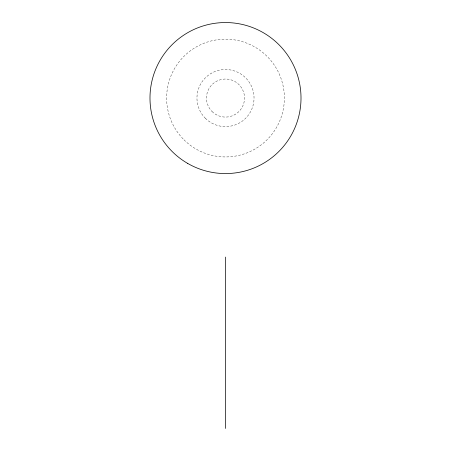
<?xml version="1.0" encoding="UTF-8"?>
<svg xmlns="http://www.w3.org/2000/svg" width="451" height="451" viewBox="0 0 451 451"><rect width="100%" height="100%" fill="white"/><g stroke="black" fill="none" stroke-linecap="round" stroke-linejoin="round"><path stroke-width="0.34" stroke-dasharray="2.25 1.69" d="M183.974 139.804A58.884 58.884 0 0 0 282.416 113.15A58.884 58.884 0 0 0 210.11 41.227A58.884 58.884 0 0 0 183.974 139.804M205.318 118.241A28.537 28.537 0 0 0 253.067 105.449A28.537 28.537 0 0 0 218.115 70.491A28.537 28.537 0 0 0 205.318 118.241M212.049 111.515A19.027 19.027 0 0 0 243.878 102.986A19.027 19.027 0 0 0 220.573 79.68A19.027 19.027 0 0 0 212.049 111.515"/><path stroke-width="0.68" d="M225.5 257.076L225.5 428.45M187.746 163.454A75.509 75.509 0 0 0 301.009 98.059A75.509 75.509 0 0 0 187.746 32.664A75.509 75.509 0 0 0 187.746 163.454"/></g></svg>
